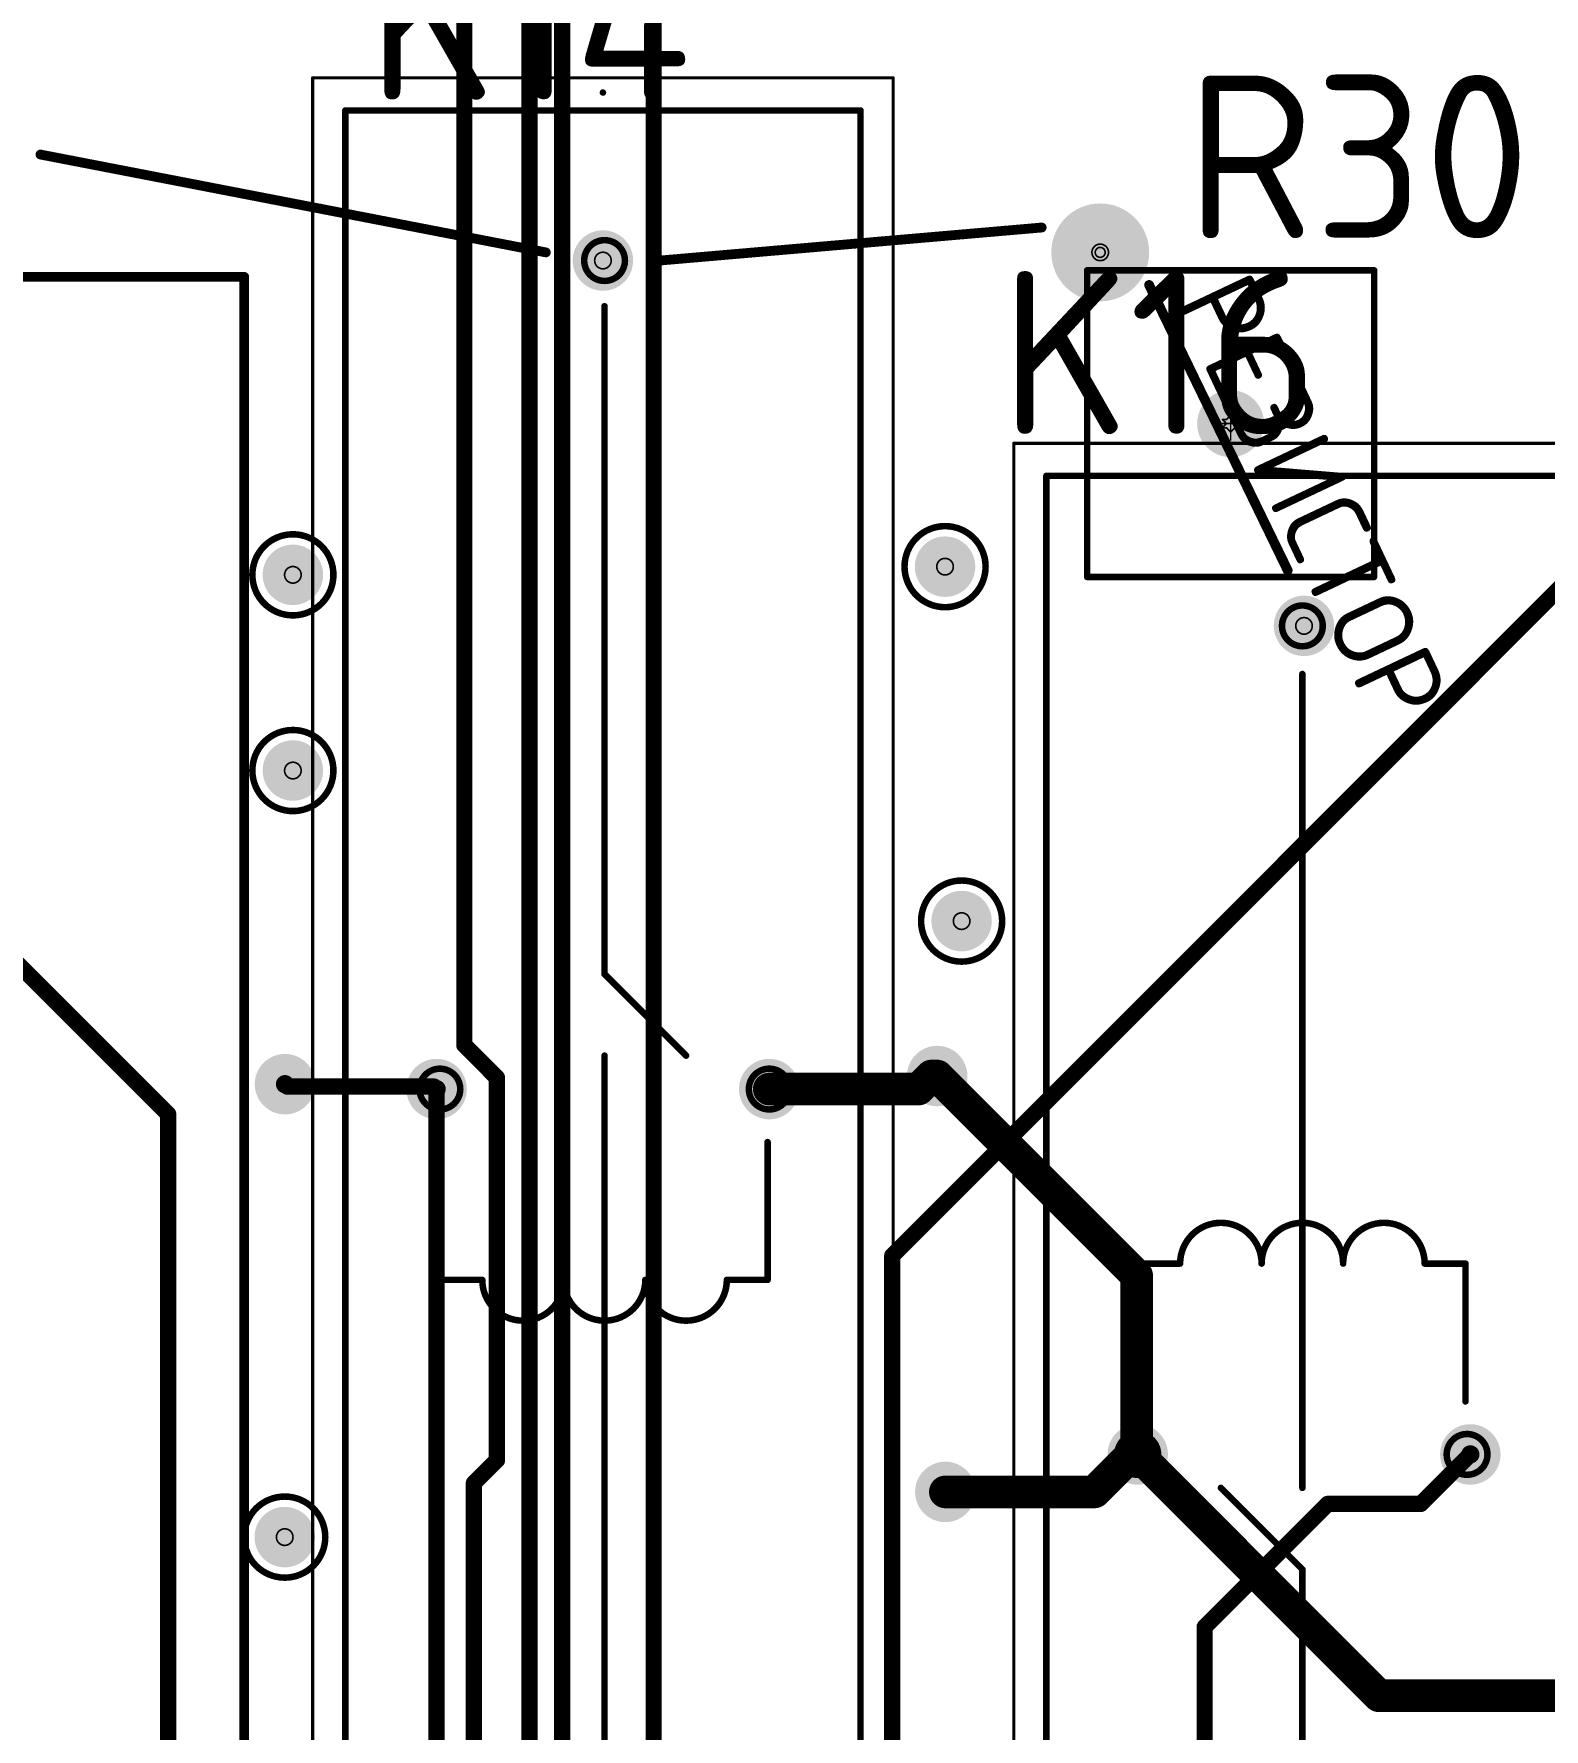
# Model space of a CAD drawing. Header units: millimetres. Extents: x 3219 to 51106, y -14166 to 2063.
# Drawn here: x 5621.3 to 5667.6, y 1832.1 to 1884.1 of the extents above; entities that cross this region are included whole.
import ezdxf

# ---------------------------------------------------------------- set-up
doc = ezdxf.new("R2010")
doc.units = ezdxf.units.MM
doc.layers.get('0').update_dxf_attribs({"lineweight": 53})
for name, color, linetype in [('Bottom Layer', 5, 'Continuous'), ('Bottom Solder', 6, 'Continuous'), ('Drill Drawing', 1, 'Continuous'), ('Mechanical 1', 6, 'Continuous'), ('Mechanical 15', 56, 'Continuous'), ('Multi-Layer', 9, 'Continuous'), ('Top 3D Body', 76, 'Continuous'), ('Top Layer', 1, 'Continuous'), ('Top Overlay', 2, 'Continuous'), ('Top Solder', 216, 'Continuous')]:
    doc.layers.add(name, color=color, linetype=linetype)
doc.styles.add('GOST type B', font='GOST_B.TTF', dxfattribs={"height": 3.5})

# ---------------------------------------------------------------- blocks, each defined once
blk = doc.blocks.new('_______301421_021_11')
at = {"layer": 'Bottom Layer'}
h = blk.add_hatch(color=5, dxfattribs=at)
edge = h.paths.add_edge_path()
edge.add_arc((0, 0), 1.5, 0, 360)
at = {"layer": 'Multi-Layer'}
h = blk.add_hatch(color=9, dxfattribs=at)
edge = h.paths.add_edge_path()
edge.add_arc((0, 0), 1.5, 0, 360)
at = {"layer": 'Top Layer'}
h = blk.add_hatch(color=1, dxfattribs=at)
edge = h.paths.add_edge_path()
edge.add_arc((0, 0), 1.5, 0, 360)
blk = doc.blocks.new('DAR71210TU_13')
at = {"layer": 'Bottom Layer'}
h = blk.add_hatch(color=5, dxfattribs=at)
edge = h.paths.add_edge_path()
edge.add_arc((25.4, 5.1), 0.825, 0, 360)
h = blk.add_hatch(color=5, dxfattribs=at)
edge = h.paths.add_edge_path()
edge.add_arc((50.8, 0), 0.825, 0, 360)
h = blk.add_hatch(color=5, dxfattribs=at)
edge = h.paths.add_edge_path()
edge.add_arc((25.4, -5.1), 0.825, 0, 360)
at = {"layer": 'Bottom Solder'}
h = blk.add_hatch(color=6, dxfattribs=at)
edge = h.paths.add_edge_path()
edge.add_arc((25.4, 5.1), 0.927, 0, 360)
h = blk.add_hatch(color=6, dxfattribs=at)
edge = h.paths.add_edge_path()
edge.add_arc((50.8, 0), 0.927, 0, 360)
h = blk.add_hatch(color=6, dxfattribs=at)
edge = h.paths.add_edge_path()
edge.add_arc((25.4, -5.1), 0.927, 0, 360)
at = {"layer": 'Multi-Layer'}
h = blk.add_hatch(color=9, dxfattribs=at)
edge = h.paths.add_edge_path()
edge.add_arc((25.4, 5.1), 0.825, 0, 360)
h = blk.add_hatch(color=9, dxfattribs=at)
edge = h.paths.add_edge_path()
edge.add_arc((50.8, 0), 0.825, 0, 360)
h = blk.add_hatch(color=9, dxfattribs=at)
edge = h.paths.add_edge_path()
edge.add_arc((25.4, -5.1), 0.825, 0, 360)
at = {"layer": 'Top Layer'}
h = blk.add_hatch(color=1, dxfattribs=at)
edge = h.paths.add_edge_path()
edge.add_arc((25.4, 5.1), 0.825, 0, 360)
h = blk.add_hatch(color=1, dxfattribs=at)
edge = h.paths.add_edge_path()
edge.add_arc((50.8, 0), 0.825, 0, 360)
h = blk.add_hatch(color=1, dxfattribs=at)
edge = h.paths.add_edge_path()
edge.add_arc((25.4, -5.1), 0.825, 0, 360)
at = {"layer": 'Top Solder'}
h = blk.add_hatch(color=216, dxfattribs=at)
edge = h.paths.add_edge_path()
edge.add_arc((25.4, 5.1), 0.927, 0, 360)
h = blk.add_hatch(color=216, dxfattribs=at)
edge = h.paths.add_edge_path()
edge.add_arc((50.8, 0), 0.927, 0, 360)
h = blk.add_hatch(color=216, dxfattribs=at)
edge = h.paths.add_edge_path()
edge.add_arc((25.4, -5.1), 0.927, 0, 360)
at = {"layer": 'Mechanical 15'}
for points in [[(56.4, 8.9, 0.1, 0.1, 0), (-5.6, 8.9, 0.1, 0.1, 0)], [(56.4, 8.9, 0.1, 0.1, 0), (56.4, -8.9, 0.1, 0.1, 0)]]:
    blk.add_lwpolyline(points, format="xyseb", dxfattribs=at)
blk.add_lwpolyline([(56.375, 8.9, 0.05, 0.05, 1), (56.425, 8.9, 0.05, 0.05, 1)], format="xyseb", close=True, dxfattribs=at)
blk.add_lwpolyline([(56.375, 8.9, 0.05, 0.05, 1), (56.425, 8.9, 0.05, 0.05, 1)], format="xyseb", close=True, dxfattribs=at)
at = {"layer": 'Top 3D Body'}
for points in [[(-4.6, 7.9, 0.1, 0.1, 0), (55.4, 7.9, 0.1, 0.1, 0)], [(55.4, 7.9, 0.1, 0.1, 0), (55.4, -7.9, 0.1, 0.1, 0)]]:
    blk.add_lwpolyline(points, format="xyseb", dxfattribs=at)
blk.add_lwpolyline([(55.375, 7.9, 0.05, 0.05, 1), (55.425, 7.9, 0.05, 0.05, 1)], format="xyseb", close=True, dxfattribs=at)
blk.add_lwpolyline([(55.375, 7.9, 0.05, 0.05, 1), (55.425, 7.9, 0.05, 0.05, 1)], format="xyseb", close=True, dxfattribs=at)
at = {"layer": 'Top Overlay'}
for points in [[(-4.6, 7.9, 0.2, 0.2, 0), (55.4, 7.9, 0.2, 0.2, 0)], [(55.4, 7.9, 0.2, 0.2, 0), (55.4, -7.9, 0.2, 0.2, 0)], [(27.025, 5.05, 0.2, 0.2, 0), (31.25, 5.05, 0.2, 0.2, 0)], [(31.25, 5.05, 0.2, 0.2, 0), (31.25, 3.8, 0.2, 0.2, 0)], [(31.25, 3.8, 0.2, 0.2, -1), (31.25, 1.3, 0.2, 0.2, 0)], [(24.375, 2.55, 0.2, 0.2, 0), (21.875, 0.05, 0.2, 0.2, 0)], [(31.25, 1.3, 0.2, 0.2, -1), (31.25, -1.2, 0.2, 0.2, 0)], [(21.875, 0.05, 0.2, 0.2, 0), (1.4, 0.05, 0.2, 0.2, 0)], [(49.325, 0.05, 0.2, 0.2, 0), (24.375, 0.05, 0.2, 0.2, 0)], [(31.25, -1.2, 0.2, 0.2, -1), (31.25, -3.7, 0.2, 0.2, 0)], [(31.25, -3.7, 0.2, 0.2, 0), (31.25, -4.95, 0.2, 0.2, 0)], [(27.025, -4.95, 0.2, 0.2, 0), (31.25, -4.95, 0.2, 0.2, 0)]]:
    blk.add_lwpolyline(points, format="xyseb", dxfattribs=at)
for points in [[(55.35, 7.9, 0.1, 0.1, 1), (55.45, 7.9, 0.1, 0.1, 1)], [(55.35, 7.9, 0.1, 0.1, 1), (55.45, 7.9, 0.1, 0.1, 1)], [(26.025, 5.1, 0.2, 0.2, 1), (24.775, 5.1, 0.2, 0.2, 1)], [(24.725, 5.1, 0.1, 0.1, 1), (24.825, 5.1, 0.1, 0.1, 1)], [(25.975, 5.1, 0.1, 0.1, 1), (26.075, 5.1, 0.1, 0.1, 1)], [(26.975, 5.05, 0.1, 0.1, 1), (27.075, 5.05, 0.1, 0.1, 1)], [(31.2, 5.05, 0.1, 0.1, 1), (31.3, 5.05, 0.1, 0.1, 1)], [(31.2, 5.05, 0.1, 0.1, 1), (31.3, 5.05, 0.1, 0.1, 1)], [(31.2, 3.8, 0.1, 0.1, 1), (31.3, 3.8, 0.1, 0.1, 1)], [(31.2, 3.8, 0.1, 0.1, 1), (31.3, 3.8, 0.1, 0.1, 1)], [(24.325, 2.55, 0.1, 0.1, 1), (24.425, 2.55, 0.1, 0.1, 1)], [(31.2, 1.3, 0.1, 0.1, 1), (31.3, 1.3, 0.1, 0.1, 1)], [(31.2, 1.3, 0.1, 0.1, 1), (31.3, 1.3, 0.1, 0.1, 1)], [(51.425, 0.05, 0.2, 0.2, 1), (50.175, 0.05, 0.2, 0.2, 1)], [(21.825, 0.05, 0.1, 0.1, 1), (21.925, 0.05, 0.1, 0.1, 1)], [(21.825, 0.05, 0.1, 0.1, 1), (21.925, 0.05, 0.1, 0.1, 1)], [(24.325, 0.05, 0.1, 0.1, 1), (24.425, 0.05, 0.1, 0.1, 1)], [(49.275, 0.05, 0.1, 0.1, 1), (49.375, 0.05, 0.1, 0.1, 1)], [(50.125, 0.05, 0.1, 0.1, 1), (50.225, 0.05, 0.1, 0.1, 1)], [(51.375, 0.05, 0.1, 0.1, 1), (51.475, 0.05, 0.1, 0.1, 1)], [(31.2, -1.2, 0.1, 0.1, 1), (31.3, -1.2, 0.1, 0.1, 1)], [(31.2, -1.2, 0.1, 0.1, 1), (31.3, -1.2, 0.1, 0.1, 1)], [(31.2, -3.7, 0.1, 0.1, 1), (31.3, -3.7, 0.1, 0.1, 1)], [(31.2, -3.7, 0.1, 0.1, 1), (31.3, -3.7, 0.1, 0.1, 1)], [(26.025, -5, 0.2, 0.2, 1), (24.775, -5, 0.2, 0.2, 1)], [(24.725, -5, 0.1, 0.1, 1), (24.825, -5, 0.1, 0.1, 1)], [(25.975, -5, 0.1, 0.1, 1), (26.075, -5, 0.1, 0.1, 1)], [(26.975, -4.95, 0.1, 0.1, 1), (27.075, -4.95, 0.1, 0.1, 1)], [(31.2, -4.95, 0.1, 0.1, 1), (31.3, -4.95, 0.1, 0.1, 1)], [(31.2, -4.95, 0.1, 0.1, 1), (31.3, -4.95, 0.1, 0.1, 1)]]:
    blk.add_lwpolyline(points, format="xyseb", close=True, dxfattribs=at)
blk = doc.blocks.new('DAR71210TU_15')
at = {"layer": 'Bottom Layer'}
h = blk.add_hatch(color=5, dxfattribs=at)
edge = h.paths.add_edge_path()
edge.add_arc((25.4, 5.1), 0.825, 0, 360)
h = blk.add_hatch(color=5, dxfattribs=at)
edge = h.paths.add_edge_path()
edge.add_arc((0, 0), 0.825, 0, 360)
h = blk.add_hatch(color=5, dxfattribs=at)
edge = h.paths.add_edge_path()
edge.add_arc((25.4, -5.1), 0.825, 0, 360)
at = {"layer": 'Bottom Solder'}
h = blk.add_hatch(color=6, dxfattribs=at)
edge = h.paths.add_edge_path()
edge.add_arc((25.4, 5.1), 0.927, 0, 360)
h = blk.add_hatch(color=6, dxfattribs=at)
edge = h.paths.add_edge_path()
edge.add_arc((0, 0), 0.927, 0, 360)
h = blk.add_hatch(color=6, dxfattribs=at)
edge = h.paths.add_edge_path()
edge.add_arc((25.4, -5.1), 0.927, 0, 360)
at = {"layer": 'Multi-Layer'}
h = blk.add_hatch(color=9, dxfattribs=at)
edge = h.paths.add_edge_path()
edge.add_arc((25.4, 5.1), 0.825, 0, 360)
h = blk.add_hatch(color=9, dxfattribs=at)
edge = h.paths.add_edge_path()
edge.add_arc((0, 0), 0.825, 0, 360)
h = blk.add_hatch(color=9, dxfattribs=at)
edge = h.paths.add_edge_path()
edge.add_arc((25.4, -5.1), 0.825, 0, 360)
at = {"layer": 'Top Layer'}
h = blk.add_hatch(color=1, dxfattribs=at)
edge = h.paths.add_edge_path()
edge.add_arc((25.4, 5.1), 0.825, 0, 360)
h = blk.add_hatch(color=1, dxfattribs=at)
edge = h.paths.add_edge_path()
edge.add_arc((0, 0), 0.825, 0, 360)
h = blk.add_hatch(color=1, dxfattribs=at)
edge = h.paths.add_edge_path()
edge.add_arc((25.4, -5.1), 0.825, 0, 360)
at = {"layer": 'Top Solder'}
h = blk.add_hatch(color=216, dxfattribs=at)
edge = h.paths.add_edge_path()
edge.add_arc((25.4, 5.1), 0.927, 0, 360)
h = blk.add_hatch(color=216, dxfattribs=at)
edge = h.paths.add_edge_path()
edge.add_arc((0, 0), 0.927, 0, 360)
h = blk.add_hatch(color=216, dxfattribs=at)
edge = h.paths.add_edge_path()
edge.add_arc((25.4, -5.1), 0.927, 0, 360)
at = {"layer": 'Mechanical 15'}
for points in [[(-5.6, -8.9, 0.1, 0.1, 0), (-5.6, 8.9, 0.1, 0.1, 0)], [(-5.6, 8.9, 0.1, 0.1, 0), (56.4, 8.9, 0.1, 0.1, 0)], [(-5.6, -8.9, 0.1, 0.1, 0), (56.4, -8.9, 0.1, 0.1, 0)]]:
    blk.add_lwpolyline(points, format="xyseb", dxfattribs=at)
for points in [[(-5.625, 8.9, 0.05, 0.05, 1), (-5.575, 8.9, 0.05, 0.05, 1)], [(-5.625, 8.9, 0.05, 0.05, 1), (-5.575, 8.9, 0.05, 0.05, 1)], [(-5.625, -8.9, 0.05, 0.05, 1), (-5.575, -8.9, 0.05, 0.05, 1)], [(-5.625, -8.9, 0.05, 0.05, 1), (-5.575, -8.9, 0.05, 0.05, 1)]]:
    blk.add_lwpolyline(points, format="xyseb", close=True, dxfattribs=at)
at = {"layer": 'Top 3D Body'}
for points in [[(-4.6, -7.9, 0.1, 0.1, 0), (-4.6, 7.9, 0.1, 0.1, 0)], [(55.4, 7.9, 0.1, 0.1, 0), (-4.6, 7.9, 0.1, 0.1, 0)], [(-4.6, -7.9, 0.1, 0.1, 0), (55.4, -7.9, 0.1, 0.1, 0)]]:
    blk.add_lwpolyline(points, format="xyseb", dxfattribs=at)
for points in [[(-4.625, 7.9, 0.05, 0.05, 1), (-4.575, 7.9, 0.05, 0.05, 1)], [(-4.625, 7.9, 0.05, 0.05, 1), (-4.575, 7.9, 0.05, 0.05, 1)], [(-4.625, -7.9, 0.05, 0.05, 1), (-4.575, -7.9, 0.05, 0.05, 1)], [(-4.625, -7.9, 0.05, 0.05, 1), (-4.575, -7.9, 0.05, 0.05, 1)]]:
    blk.add_lwpolyline(points, format="xyseb", close=True, dxfattribs=at)
at = {"layer": 'Top Overlay'}
for points in [[(-4.6, -7.9, 0.2, 0.2, 0), (-4.6, 7.9, 0.2, 0.2, 0)], [(55.4, 7.9, 0.2, 0.2, 0), (-4.6, 7.9, 0.2, 0.2, 0)], [(31.25, 5.05, 0.2, 0.2, 0), (27.025, 5.05, 0.2, 0.2, 0)], [(31.25, 3.8, 0.2, 0.2, 0), (31.25, 5.05, 0.2, 0.2, 0)], [(31.25, 3.8, 0.2, 0.2, -1), (31.25, 1.3, 0.2, 0.2, 0)], [(21.875, 0.05, 0.2, 0.2, 0), (24.375, 2.55, 0.2, 0.2, 0)], [(31.25, 1.3, 0.2, 0.2, -1), (31.25, -1.2, 0.2, 0.2, 0)], [(-5.2, 0, 0.1, 0.1, -1), (-5.1, 0, 0.1, 0.1, 0)], [(-5.1, 0, 0.1, 0.1, -1), (-5.2, 0, 0.1, 0.1, 0)], [(1.4, 0.05, 0.2, 0.2, 0), (21.875, 0.05, 0.2, 0.2, 0)], [(24.375, 0.05, 0.2, 0.2, 0), (49.325, 0.05, 0.2, 0.2, 0)], [(31.25, -1.2, 0.2, 0.2, -1), (31.25, -3.7, 0.2, 0.2, 0)], [(31.25, -4.95, 0.2, 0.2, 0), (31.25, -3.7, 0.2, 0.2, 0)], [(27.025, -4.95, 0.2, 0.2, 0), (31.25, -4.95, 0.2, 0.2, 0)], [(-4.6, -7.9, 0.2, 0.2, 0), (55.4, -7.9, 0.2, 0.2, 0)]]:
    blk.add_lwpolyline(points, format="xyseb", dxfattribs=at)
for points in [[(-4.65, 7.9, 0.1, 0.1, 1), (-4.55, 7.9, 0.1, 0.1, 1)], [(-4.65, 7.9, 0.1, 0.1, 1), (-4.55, 7.9, 0.1, 0.1, 1)], [(26.025, 5.1, 0.2, 0.2, 1), (24.775, 5.1, 0.2, 0.2, 1)], [(24.725, 5.1, 0.1, 0.1, 1), (24.825, 5.1, 0.1, 0.1, 1)], [(25.975, 5.1, 0.1, 0.1, 1), (26.075, 5.1, 0.1, 0.1, 1)], [(26.975, 5.05, 0.1, 0.1, 1), (27.075, 5.05, 0.1, 0.1, 1)], [(31.2, 5.05, 0.1, 0.1, 1), (31.3, 5.05, 0.1, 0.1, 1)], [(31.2, 5.05, 0.1, 0.1, 1), (31.3, 5.05, 0.1, 0.1, 1)], [(31.2, 3.8, 0.1, 0.1, 1), (31.3, 3.8, 0.1, 0.1, 1)], [(31.2, 3.8, 0.1, 0.1, 1), (31.3, 3.8, 0.1, 0.1, 1)], [(24.325, 2.55, 0.1, 0.1, 1), (24.425, 2.55, 0.1, 0.1, 1)], [(31.2, 1.3, 0.1, 0.1, 1), (31.3, 1.3, 0.1, 0.1, 1)], [(31.2, 1.3, 0.1, 0.1, 1), (31.3, 1.3, 0.1, 0.1, 1)], [(0.625, 0.05, 0.2, 0.2, 1), (-0.625, 0.05, 0.2, 0.2, 1)], [(-5.225, 0, 0.05, 0.05, 1), (-5.175, 0, 0.05, 0.05, 1)], [(-5.225, 0, 0.05, 0.05, 1), (-5.175, 0, 0.05, 0.05, 1)], [(-5.125, 0, 0.05, 0.05, 1), (-5.075, 0, 0.05, 0.05, 1)], [(-5.125, 0, 0.05, 0.05, 1), (-5.075, 0, 0.05, 0.05, 1)], [(-0.675, 0.05, 0.1, 0.1, 1), (-0.575, 0.05, 0.1, 0.1, 1)], [(0.575, 0.05, 0.1, 0.1, 1), (0.675, 0.05, 0.1, 0.1, 1)], [(1.35, 0.05, 0.1, 0.1, 1), (1.45, 0.05, 0.1, 0.1, 1)], [(21.825, 0.05, 0.1, 0.1, 1), (21.925, 0.05, 0.1, 0.1, 1)], [(21.825, 0.05, 0.1, 0.1, 1), (21.925, 0.05, 0.1, 0.1, 1)], [(24.325, 0.05, 0.1, 0.1, 1), (24.425, 0.05, 0.1, 0.1, 1)], [(31.2, -1.2, 0.1, 0.1, 1), (31.3, -1.2, 0.1, 0.1, 1)], [(31.2, -1.2, 0.1, 0.1, 1), (31.3, -1.2, 0.1, 0.1, 1)], [(31.2, -3.7, 0.1, 0.1, 1), (31.3, -3.7, 0.1, 0.1, 1)], [(31.2, -3.7, 0.1, 0.1, 1), (31.3, -3.7, 0.1, 0.1, 1)], [(26.025, -5, 0.2, 0.2, 1), (24.775, -5, 0.2, 0.2, 1)], [(24.725, -5, 0.1, 0.1, 1), (24.825, -5, 0.1, 0.1, 1)], [(25.975, -5, 0.1, 0.1, 1), (26.075, -5, 0.1, 0.1, 1)], [(26.975, -4.95, 0.1, 0.1, 1), (27.075, -4.95, 0.1, 0.1, 1)], [(31.2, -4.95, 0.1, 0.1, 1), (31.3, -4.95, 0.1, 0.1, 1)], [(31.2, -4.95, 0.1, 0.1, 1), (31.3, -4.95, 0.1, 0.1, 1)], [(-4.65, -7.9, 0.1, 0.1, 1), (-4.55, -7.9, 0.1, 0.1, 1)], [(-4.65, -7.9, 0.1, 0.1, 1), (-4.55, -7.9, 0.1, 0.1, 1)]]:
    blk.add_lwpolyline(points, format="xyseb", close=True, dxfattribs=at)
blk = doc.blocks.new('_2_33_2_1PIN_30')
at = {"layer": 'Bottom Layer'}
h = blk.add_hatch(color=5, dxfattribs=at)
edge = h.paths.add_edge_path()
edge.add_arc((0, 0), 0.925, 0, 360)
at = {"layer": 'Bottom Solder'}
h = blk.add_hatch(color=6, dxfattribs=at)
edge = h.paths.add_edge_path()
edge.add_arc((0, 0), 1.027, 0, 360)
at = {"layer": 'Multi-Layer'}
h = blk.add_hatch(color=9, dxfattribs=at)
edge = h.paths.add_edge_path()
edge.add_arc((0, 0), 0.925, 0, 360)
at = {"layer": 'Top Layer'}
h = blk.add_hatch(color=1, dxfattribs=at)
edge = h.paths.add_edge_path()
edge.add_arc((0, 0), 0.925, 0, 360)
at = {"layer": 'Top Solder'}
h = blk.add_hatch(color=216, dxfattribs=at)
edge = h.paths.add_edge_path()
edge.add_arc((0, 0), 1.027, 0, 360)
at = {"layer": 'Mechanical 1'}
for points in [[(-4.7, 4.4, 0.2, 0.2, 0), (4.7, 4.4, 0.2, 0.2, 0)], [(-4.7, 4.4, 0.2, 0.2, 0), (-4.7, -4.4, 0.2, 0.2, 0)], [(4.7, 4.4, 0.2, 0.2, 0), (4.7, -4.4, 0.2, 0.2, 0)], [(-4.7, -4.4, 0.2, 0.2, 0), (4.7, -4.4, 0.2, 0.2, 0)]]:
    blk.add_lwpolyline(points, format="xyseb", dxfattribs=at)
for points in [[(-4.75, 4.4, 0.1, 0.1, 1), (-4.65, 4.4, 0.1, 0.1, 1)], [(-4.75, 4.4, 0.1, 0.1, 1), (-4.65, 4.4, 0.1, 0.1, 1)], [(4.65, 4.4, 0.1, 0.1, 1), (4.75, 4.4, 0.1, 0.1, 1)], [(4.65, 4.4, 0.1, 0.1, 1), (4.75, 4.4, 0.1, 0.1, 1)], [(-4.75, -4.4, 0.1, 0.1, 1), (-4.65, -4.4, 0.1, 0.1, 1)], [(-4.75, -4.4, 0.1, 0.1, 1), (-4.65, -4.4, 0.1, 0.1, 1)], [(4.65, -4.4, 0.1, 0.1, 1), (4.75, -4.4, 0.1, 0.1, 1)], [(4.65, -4.4, 0.1, 0.1, 1), (4.75, -4.4, 0.1, 0.1, 1)]]:
    blk.add_lwpolyline(points, format="xyseb", close=True, dxfattribs=at)
at = {"layer": 'Mechanical 15'}
for points in [[(0, 0.5, 0.05, 0.05, 0), (0, -0.5, 0.05, 0.05, 0)], [(-0.5, 0, 0.05, 0.05, 0), (0.5, 0, 0.05, 0.05, 0)]]:
    blk.add_lwpolyline(points, format="xyseb", dxfattribs=at)
for points in [[(-0.013, 0.5, 0.025, 0.025, 1), (0.012, 0.5, 0.025, 0.025, 1)], [(-0.513, 0, 0.025, 0.025, 1), (-0.488, 0, 0.025, 0.025, 1)], [(0.487, 0, 0.025, 0.025, 1), (0.512, 0, 0.025, 0.025, 1)], [(-0.013, -0.5, 0.025, 0.025, 1), (0.012, -0.5, 0.025, 0.025, 1)]]:
    blk.add_lwpolyline(points, format="xyseb", close=True, dxfattribs=at)
at = {"layer": 'Top Overlay'}
for points in [[(-4.7, 4.4, 0.2, 0.2, 0), (-4.7, -4.4, 0.2, 0.2, 0)], [(-4.7, 4.4, 0.2, 0.2, 0), (4.7, 4.4, 0.2, 0.2, 0)], [(4.7, 4.4, 0.2, 0.2, 0), (4.7, -4.4, 0.2, 0.2, 0)], [(4.7, -4.4, 0.2, 0.2, 0), (-4.7, -4.4, 0.2, 0.2, 0)]]:
    blk.add_lwpolyline(points, format="xyseb", dxfattribs=at)
for points in [[(-4.75, 4.4, 0.1, 0.1, 1), (-4.65, 4.4, 0.1, 0.1, 1)], [(-4.75, 4.4, 0.1, 0.1, 1), (-4.65, 4.4, 0.1, 0.1, 1)], [(4.65, 4.4, 0.1, 0.1, 1), (4.75, 4.4, 0.1, 0.1, 1)], [(4.65, 4.4, 0.1, 0.1, 1), (4.75, 4.4, 0.1, 0.1, 1)], [(-4.75, -4.4, 0.1, 0.1, 1), (-4.65, -4.4, 0.1, 0.1, 1)], [(-4.75, -4.4, 0.1, 0.1, 1), (-4.65, -4.4, 0.1, 0.1, 1)], [(4.65, -4.4, 0.1, 0.1, 1), (4.75, -4.4, 0.1, 0.1, 1)], [(4.65, -4.4, 0.1, 0.1, 1), (4.75, -4.4, 0.1, 0.1, 1)]]:
    blk.add_lwpolyline(points, format="xyseb", close=True, dxfattribs=at)
blk = doc.blocks.new('_73_14__4____D28_40')
at = {"layer": 'Mechanical 1'}
for points in [[(24, 14.5, 0.2, 0.2, 0), (-24, 14.5, 0.2, 0.2, 0)], [(-24, -14, 0.2, 0.2, 0), (-24, 14.5, 0.2, 0.2, 0)]]:
    blk.add_lwpolyline(points, format="xyseb", dxfattribs=at)
blk.add_lwpolyline([(-24.05, 14.5, 0.1, 0.1, 1), (-23.95, 14.5, 0.1, 0.1, 1)], format="xyseb", close=True, dxfattribs=at)
blk.add_lwpolyline([(-24.05, 14.5, 0.1, 0.1, 1), (-23.95, 14.5, 0.1, 0.1, 1)], format="xyseb", close=True, dxfattribs=at)
at = {"layer": 'Top Overlay'}
for points in [[(24, 14.5, 0.3, 0.3, 0), (-24, 14.5, 0.3, 0.3, 0)], [(-24, -14, 0.3, 0.3, 0), (-24, 14.5, 0.3, 0.3, 0)]]:
    blk.add_lwpolyline(points, format="xyseb", dxfattribs=at)
blk.add_lwpolyline([(-24.075, 14.5, 0.15, 0.15, 1), (-23.925, 14.5, 0.15, 0.15, 1)], format="xyseb", close=True, dxfattribs=at)
blk.add_lwpolyline([(-24.075, 14.5, 0.15, 0.15, 1), (-23.925, 14.5, 0.15, 0.15, 1)], format="xyseb", close=True, dxfattribs=at)

msp = doc.modelspace()

# ---------------------------------------------------------------- hatches: boundary and pattern name
at = {"layer": 'Bottom Layer'}
h = msp.add_hatch(color=5, dxfattribs=at)
edge = h.paths.add_edge_path()
edge.add_arc((5629.221, 1867.473), 0.825, 0, 360)
h = msp.add_hatch(color=5, dxfattribs=at)
edge = h.paths.add_edge_path()
edge.add_arc((5649.221, 1867.723), 0.825, 0, 360)
h = msp.add_hatch(color=5, dxfattribs=at)
edge = h.paths.add_edge_path()
edge.add_arc((5629.221, 1861.473), 0.825, 0, 360)
h = msp.add_hatch(color=5, dxfattribs=at)
edge = h.paths.add_edge_path()
edge.add_arc((5649.729, 1856.858), 0.825, 0, 360)
h = msp.add_hatch(color=5, dxfattribs=at)
edge = h.paths.add_edge_path()
edge.add_arc((5628.979, 1851.858), 0.825, 0, 360)
h = msp.add_hatch(color=5, dxfattribs=at)
edge = h.paths.add_edge_path()
edge.add_arc((5648.979, 1852.108), 0.825, 0, 360)
h = msp.add_hatch(color=5, dxfattribs=at)
edge = h.paths.add_edge_path()
edge.add_arc((5649.229, 1839.358), 0.825, 0, 360)
h = msp.add_hatch(color=5, dxfattribs=at)
edge = h.paths.add_edge_path()
edge.add_arc((5628.971, 1837.973), 0.825, 0, 360)
at = {"layer": 'Bottom Solder'}
h = msp.add_hatch(color=6, dxfattribs=at)
edge = h.paths.add_edge_path()
edge.add_arc((5629.221, 1867.473), 0.927, 0, 360)
h = msp.add_hatch(color=6, dxfattribs=at)
edge = h.paths.add_edge_path()
edge.add_arc((5649.221, 1867.723), 0.927, 0, 360)
h = msp.add_hatch(color=6, dxfattribs=at)
edge = h.paths.add_edge_path()
edge.add_arc((5629.221, 1861.473), 0.927, 0, 360)
h = msp.add_hatch(color=6, dxfattribs=at)
edge = h.paths.add_edge_path()
edge.add_arc((5649.729, 1856.858), 0.927, 0, 360)
h = msp.add_hatch(color=6, dxfattribs=at)
edge = h.paths.add_edge_path()
edge.add_arc((5628.979, 1851.858), 0.927, 0, 360)
h = msp.add_hatch(color=6, dxfattribs=at)
edge = h.paths.add_edge_path()
edge.add_arc((5648.979, 1852.108), 0.927, 0, 360)
h = msp.add_hatch(color=6, dxfattribs=at)
edge = h.paths.add_edge_path()
edge.add_arc((5649.229, 1839.358), 0.927, 0, 360)
h = msp.add_hatch(color=6, dxfattribs=at)
edge = h.paths.add_edge_path()
edge.add_arc((5628.971, 1837.973), 0.927, 0, 360)
at = {"layer": 'Multi-Layer'}
h = msp.add_hatch(color=9, dxfattribs=at)
edge = h.paths.add_edge_path()
edge.add_arc((5629.221, 1867.473), 0.825, 0, 360)
h = msp.add_hatch(color=9, dxfattribs=at)
edge = h.paths.add_edge_path()
edge.add_arc((5649.221, 1867.723), 0.825, 0, 360)
h = msp.add_hatch(color=9, dxfattribs=at)
edge = h.paths.add_edge_path()
edge.add_arc((5629.221, 1861.473), 0.825, 0, 360)
h = msp.add_hatch(color=9, dxfattribs=at)
edge = h.paths.add_edge_path()
edge.add_arc((5649.729, 1856.858), 0.825, 0, 360)
h = msp.add_hatch(color=9, dxfattribs=at)
edge = h.paths.add_edge_path()
edge.add_arc((5628.979, 1851.858), 0.825, 0, 360)
h = msp.add_hatch(color=9, dxfattribs=at)
edge = h.paths.add_edge_path()
edge.add_arc((5648.979, 1852.108), 0.825, 0, 360)
h = msp.add_hatch(color=9, dxfattribs=at)
edge = h.paths.add_edge_path()
edge.add_arc((5649.229, 1839.358), 0.825, 0, 360)
h = msp.add_hatch(color=9, dxfattribs=at)
edge = h.paths.add_edge_path()
edge.add_arc((5628.971, 1837.973), 0.825, 0, 360)
at = {"layer": 'Top Layer'}
h = msp.add_hatch(color=1, dxfattribs=at)
edge = h.paths.add_edge_path()
edge.add_arc((5629.221, 1867.473), 0.825, 0, 360)
h = msp.add_hatch(color=1, dxfattribs=at)
edge = h.paths.add_edge_path()
edge.add_arc((5649.221, 1867.723), 0.825, 0, 360)
h = msp.add_hatch(color=1, dxfattribs=at)
edge = h.paths.add_edge_path()
edge.add_arc((5629.221, 1861.473), 0.825, 0, 360)
h = msp.add_hatch(color=1, dxfattribs=at)
edge = h.paths.add_edge_path()
edge.add_arc((5649.729, 1856.858), 0.825, 0, 360)
h = msp.add_hatch(color=1, dxfattribs=at)
edge = h.paths.add_edge_path()
edge.add_arc((5628.979, 1851.858), 0.825, 0, 360)
h = msp.add_hatch(color=1, dxfattribs=at)
edge = h.paths.add_edge_path()
edge.add_arc((5648.979, 1852.108), 0.825, 0, 360)
h = msp.add_hatch(color=1, dxfattribs=at)
edge = h.paths.add_edge_path()
edge.add_arc((5649.229, 1839.358), 0.825, 0, 360)
h = msp.add_hatch(color=1, dxfattribs=at)
edge = h.paths.add_edge_path()
edge.add_arc((5628.971, 1837.973), 0.825, 0, 360)
at = {"layer": 'Top Solder'}
h = msp.add_hatch(color=216, dxfattribs=at)
edge = h.paths.add_edge_path()
edge.add_arc((5629.221, 1867.473), 0.927, 0, 360)
h = msp.add_hatch(color=216, dxfattribs=at)
edge = h.paths.add_edge_path()
edge.add_arc((5649.221, 1867.723), 0.927, 0, 360)
h = msp.add_hatch(color=216, dxfattribs=at)
edge = h.paths.add_edge_path()
edge.add_arc((5629.221, 1861.473), 0.927, 0, 360)
h = msp.add_hatch(color=216, dxfattribs=at)
edge = h.paths.add_edge_path()
edge.add_arc((5649.729, 1856.858), 0.927, 0, 360)
h = msp.add_hatch(color=216, dxfattribs=at)
edge = h.paths.add_edge_path()
edge.add_arc((5628.979, 1851.858), 0.927, 0, 360)
h = msp.add_hatch(color=216, dxfattribs=at)
edge = h.paths.add_edge_path()
edge.add_arc((5648.979, 1852.108), 0.927, 0, 360)
h = msp.add_hatch(color=216, dxfattribs=at)
edge = h.paths.add_edge_path()
edge.add_arc((5649.229, 1839.358), 0.927, 0, 360)
h = msp.add_hatch(color=216, dxfattribs=at)
edge = h.paths.add_edge_path()
edge.add_arc((5628.971, 1837.973), 0.927, 0, 360)

# ---------------------------------------------------------------- linework, layer by layer
at = {"layer": 'Bottom Layer'}
for points in [[(5643.829, 1851.708, 1, 1, 0), (5648.403, 1851.708, 1, 1, 0)], [(5648.403, 1851.708, 1, 1, 0), (5648.803, 1852.108, 1, 1, 0)], [(5648.803, 1852.108, 1, 1, 0), (5648.979, 1852.108, 1, 1, 0)], [(5648.979, 1852.108, 1, 1, 0), (5655.098, 1845.989, 1, 1, 0)], [(5655.098, 1840.539, 1, 1, 0), (5655.098, 1845.989, 1, 1, 0)], [(5653.803, 1839.358, 1, 1, 0), (5654.953, 1840.508, 1, 1, 0)], [(5654.953, 1840.508, 1, 1, 0), (5655.129, 1840.508, 1, 1, 0)], [(5655.098, 1840.539, 1, 1, 0), (5655.129, 1840.508, 1, 1, 0)], [(5655.129, 1840.508, 1, 1, 0), (5662.529, 1833.108, 1, 1, 0)], [(5649.229, 1839.358, 1, 1, 0), (5653.803, 1839.358, 1, 1, 0)], [(5662.529, 1833.108, 1, 1, 0), (5670.229, 1833.108, 1, 1, 0)]]:
    msp.add_lwpolyline(points, format="xyseb", dxfattribs=at)
for points in [[(5643.579, 1851.708, 0.5, 0.5, 1), (5644.079, 1851.708, 0.5, 0.5, 1)], [(5648.153, 1851.708, 0.5, 0.5, 1), (5648.653, 1851.708, 0.5, 0.5, 1)], [(5648.153, 1851.708, 0.5, 0.5, 1), (5648.653, 1851.708, 0.5, 0.5, 1)], [(5648.553, 1852.108, 0.5, 0.5, 1), (5649.053, 1852.108, 0.5, 0.5, 1)], [(5648.553, 1852.108, 0.5, 0.5, 1), (5649.053, 1852.108, 0.5, 0.5, 1)], [(5648.729, 1852.108, 0.5, 0.5, 1), (5649.229, 1852.108, 0.5, 0.5, 1)], [(5648.729, 1852.108, 0.5, 0.5, 1), (5649.229, 1852.108, 0.5, 0.5, 1)], [(5654.848, 1845.989, 0.5, 0.5, 1), (5655.348, 1845.989, 0.5, 0.5, 1)], [(5654.848, 1845.989, 0.5, 0.5, 1), (5655.348, 1845.989, 0.5, 0.5, 1)], [(5654.703, 1840.508, 0.5, 0.5, 1), (5655.203, 1840.508, 0.5, 0.5, 1)], [(5654.703, 1840.508, 0.5, 0.5, 1), (5655.203, 1840.508, 0.5, 0.5, 1)], [(5654.848, 1840.539, 0.5, 0.5, 1), (5655.348, 1840.539, 0.5, 0.5, 1)], [(5654.848, 1840.539, 0.5, 0.5, 1), (5655.348, 1840.539, 0.5, 0.5, 1)], [(5654.879, 1840.508, 0.5, 0.5, 1), (5655.379, 1840.508, 0.5, 0.5, 1)], [(5654.879, 1840.508, 0.5, 0.5, 1), (5655.379, 1840.508, 0.5, 0.5, 1)], [(5654.879, 1840.508, 0.5, 0.5, 1), (5655.379, 1840.508, 0.5, 0.5, 1)], [(5648.979, 1839.358, 0.5, 0.5, 1), (5649.479, 1839.358, 0.5, 0.5, 1)], [(5653.553, 1839.358, 0.5, 0.5, 1), (5654.053, 1839.358, 0.5, 0.5, 1)], [(5653.553, 1839.358, 0.5, 0.5, 1), (5654.053, 1839.358, 0.5, 0.5, 1)], [(5662.279, 1833.108, 0.5, 0.5, 1), (5662.779, 1833.108, 0.5, 0.5, 1)], [(5662.279, 1833.108, 0.5, 0.5, 1), (5662.779, 1833.108, 0.5, 0.5, 1)]]:
    msp.add_lwpolyline(points, format="xyseb", close=True, dxfattribs=at)
at = {"layer": 'Drill Drawing'}
for points in [[(5654.233, 1877.358, 0.0508, 0.0508, 1), (5653.725, 1877.358, 0.0508, 0.0508, 1)], [(5638.983, 1877.108, 0.0508, 0.0508, 1), (5638.475, 1877.108, 0.0508, 0.0508, 1)], [(5638.462, 1877.108, 0.0254, 0.0254, 1), (5638.487, 1877.108, 0.0254, 0.0254, 1)], [(5638.97, 1877.108, 0.0254, 0.0254, 1), (5638.995, 1877.108, 0.0254, 0.0254, 1)], [(5653.712, 1877.358, 0.0254, 0.0254, 1), (5653.737, 1877.358, 0.0254, 0.0254, 1)], [(5654.131, 1877.358, 0.0508, 0.0508, 1), (5653.826, 1877.358, 0.0508, 0.0508, 1)], [(5653.813, 1877.358, 0.0254, 0.0254, 1), (5653.839, 1877.358, 0.0254, 0.0254, 1)], [(5654.118, 1877.358, 0.0254, 0.0254, 1), (5654.144, 1877.358, 0.0254, 0.0254, 1)], [(5654.22, 1877.358, 0.0254, 0.0254, 1), (5654.245, 1877.358, 0.0254, 0.0254, 1)], [(5657.712, 1872.235, 0.0254, 0.0254, 1), (5657.737, 1872.235, 0.0254, 0.0254, 1)], [(5657.712, 1872.235, 0.0254, 0.0254, 1), (5657.737, 1872.235, 0.0254, 0.0254, 1)], [(5657.712, 1871.981, 0.0254, 0.0254, 1), (5657.737, 1871.981, 0.0254, 0.0254, 1)], [(5657.712, 1871.981, 0.0254, 0.0254, 1), (5657.737, 1871.981, 0.0254, 0.0254, 1)], [(5657.839, 1872.235, 0.0254, 0.0254, 1), (5657.864, 1872.235, 0.0254, 0.0254, 1)], [(5657.839, 1872.235, 0.0254, 0.0254, 1), (5657.864, 1872.235, 0.0254, 0.0254, 1)], [(5657.839, 1872.108, 0.0254, 0.0254, 1), (5657.864, 1872.108, 0.0254, 0.0254, 1)], [(5657.839, 1872.108, 0.0254, 0.0254, 1), (5657.864, 1872.108, 0.0254, 0.0254, 1)], [(5657.839, 1871.981, 0.0254, 0.0254, 1), (5657.864, 1871.981, 0.0254, 0.0254, 1)], [(5657.839, 1871.981, 0.0254, 0.0254, 1), (5657.864, 1871.981, 0.0254, 0.0254, 1)], [(5657.966, 1872.362, 0.0254, 0.0254, 1), (5657.991, 1872.362, 0.0254, 0.0254, 1)], [(5657.966, 1872.362, 0.0254, 0.0254, 1), (5657.991, 1872.362, 0.0254, 0.0254, 1)], [(5658.093, 1872.235, 0.0254, 0.0254, 1), (5658.118, 1872.235, 0.0254, 0.0254, 1)], [(5658.093, 1872.235, 0.0254, 0.0254, 1), (5658.118, 1872.235, 0.0254, 0.0254, 1)], [(5658.093, 1872.108, 0.0254, 0.0254, 1), (5658.118, 1872.108, 0.0254, 0.0254, 1)], [(5658.093, 1872.108, 0.0254, 0.0254, 1), (5658.118, 1872.108, 0.0254, 0.0254, 1)], [(5658.093, 1871.981, 0.0254, 0.0254, 1), (5658.118, 1871.981, 0.0254, 0.0254, 1)], [(5658.093, 1871.981, 0.0254, 0.0254, 1), (5658.118, 1871.981, 0.0254, 0.0254, 1)], [(5658.22, 1872.235, 0.0254, 0.0254, 1), (5658.245, 1872.235, 0.0254, 0.0254, 1)], [(5658.22, 1872.235, 0.0254, 0.0254, 1), (5658.245, 1872.235, 0.0254, 0.0254, 1)], [(5658.22, 1871.981, 0.0254, 0.0254, 1), (5658.245, 1871.981, 0.0254, 0.0254, 1)], [(5658.22, 1871.981, 0.0254, 0.0254, 1), (5658.245, 1871.981, 0.0254, 0.0254, 1)], [(5657.966, 1871.854, 0.0254, 0.0254, 1), (5657.991, 1871.854, 0.0254, 0.0254, 1)], [(5657.966, 1871.854, 0.0254, 0.0254, 1), (5657.991, 1871.854, 0.0254, 0.0254, 1)], [(5649.475, 1867.723, 0.0508, 0.0508, 1), (5648.967, 1867.723, 0.0508, 0.0508, 1)], [(5629.475, 1867.473, 0.0508, 0.0508, 1), (5628.967, 1867.473, 0.0508, 0.0508, 1)], [(5628.954, 1867.473, 0.0254, 0.0254, 1), (5628.979, 1867.473, 0.0254, 0.0254, 1)], [(5629.462, 1867.473, 0.0254, 0.0254, 1), (5629.487, 1867.473, 0.0254, 0.0254, 1)], [(5648.954, 1867.723, 0.0254, 0.0254, 1), (5648.979, 1867.723, 0.0254, 0.0254, 1)], [(5649.462, 1867.723, 0.0254, 0.0254, 1), (5649.487, 1867.723, 0.0254, 0.0254, 1)], [(5660.483, 1865.908, 0.0508, 0.0508, 1), (5659.975, 1865.908, 0.0508, 0.0508, 1)], [(5659.962, 1865.908, 0.0254, 0.0254, 1), (5659.987, 1865.908, 0.0254, 0.0254, 1)], [(5660.47, 1865.908, 0.0254, 0.0254, 1), (5660.495, 1865.908, 0.0254, 0.0254, 1)], [(5629.475, 1861.473, 0.0508, 0.0508, 1), (5628.967, 1861.473, 0.0508, 0.0508, 1)], [(5628.954, 1861.473, 0.0254, 0.0254, 1), (5628.979, 1861.473, 0.0254, 0.0254, 1)], [(5629.462, 1861.473, 0.0254, 0.0254, 1), (5629.487, 1861.473, 0.0254, 0.0254, 1)], [(5649.983, 1856.858, 0.0508, 0.0508, 1), (5649.475, 1856.858, 0.0508, 0.0508, 1)], [(5649.462, 1856.858, 0.0254, 0.0254, 1), (5649.487, 1856.858, 0.0254, 0.0254, 1)], [(5649.97, 1856.858, 0.0254, 0.0254, 1), (5649.995, 1856.858, 0.0254, 0.0254, 1)], [(5649.233, 1852.108, 0.0508, 0.0508, 1), (5648.725, 1852.108, 0.0508, 0.0508, 1)], [(5629.233, 1851.858, 0.0508, 0.0508, 1), (5628.725, 1851.858, 0.0508, 0.0508, 1)], [(5628.712, 1851.858, 0.0254, 0.0254, 1), (5628.737, 1851.858, 0.0254, 0.0254, 1)], [(5629.22, 1851.858, 0.0254, 0.0254, 1), (5629.245, 1851.858, 0.0254, 0.0254, 1)], [(5633.883, 1851.708, 0.0508, 0.0508, 1), (5633.375, 1851.708, 0.0508, 0.0508, 1)], [(5633.362, 1851.708, 0.0254, 0.0254, 1), (5633.387, 1851.708, 0.0254, 0.0254, 1)], [(5633.87, 1851.708, 0.0254, 0.0254, 1), (5633.895, 1851.708, 0.0254, 0.0254, 1)], [(5644.083, 1851.708, 0.0508, 0.0508, 1), (5643.575, 1851.708, 0.0508, 0.0508, 1)], [(5643.562, 1851.708, 0.0254, 0.0254, 1), (5643.587, 1851.708, 0.0254, 0.0254, 1)], [(5644.07, 1851.708, 0.0254, 0.0254, 1), (5644.095, 1851.708, 0.0254, 0.0254, 1)], [(5648.712, 1852.108, 0.0254, 0.0254, 1), (5648.737, 1852.108, 0.0254, 0.0254, 1)], [(5649.22, 1852.108, 0.0254, 0.0254, 1), (5649.245, 1852.108, 0.0254, 0.0254, 1)], [(5655.383, 1840.508, 0.0508, 0.0508, 1), (5654.875, 1840.508, 0.0508, 0.0508, 1)], [(5665.583, 1840.508, 0.0508, 0.0508, 1), (5665.075, 1840.508, 0.0508, 0.0508, 1)], [(5654.862, 1840.508, 0.0254, 0.0254, 1), (5654.887, 1840.508, 0.0254, 0.0254, 1)], [(5655.37, 1840.508, 0.0254, 0.0254, 1), (5655.395, 1840.508, 0.0254, 0.0254, 1)], [(5665.062, 1840.508, 0.0254, 0.0254, 1), (5665.087, 1840.508, 0.0254, 0.0254, 1)], [(5665.57, 1840.508, 0.0254, 0.0254, 1), (5665.595, 1840.508, 0.0254, 0.0254, 1)], [(5649.483, 1839.358, 0.0508, 0.0508, 1), (5648.975, 1839.358, 0.0508, 0.0508, 1)], [(5648.962, 1839.358, 0.0254, 0.0254, 1), (5648.987, 1839.358, 0.0254, 0.0254, 1)], [(5649.47, 1839.358, 0.0254, 0.0254, 1), (5649.495, 1839.358, 0.0254, 0.0254, 1)], [(5629.225, 1837.973, 0.0508, 0.0508, 1), (5628.717, 1837.973, 0.0508, 0.0508, 1)], [(5628.704, 1837.973, 0.0254, 0.0254, 1), (5628.729, 1837.973, 0.0254, 0.0254, 1)], [(5629.212, 1837.973, 0.0254, 0.0254, 1), (5629.237, 1837.973, 0.0254, 0.0254, 1)]]:
    msp.add_lwpolyline(points, format="xyseb", close=True, dxfattribs=at)
for points in [[(5657.725, 1872.235, 0.0508, 0.0508, 0), (5657.852, 1872.108, 0.0508, 0.0508, 0)], [(5657.725, 1872.235, 0.0508, 0.0508, 0), (5657.852, 1872.235, 0.0508, 0.0508, 0)], [(5657.725, 1871.981, 0.0508, 0.0508, 0), (5657.852, 1872.108, 0.0508, 0.0508, 0)], [(5657.725, 1871.981, 0.0508, 0.0508, 0), (5657.852, 1871.981, 0.0508, 0.0508, 0)], [(5657.852, 1872.235, 0.0508, 0.0508, 0), (5657.979, 1872.362, 0.0508, 0.0508, 0)], [(5657.852, 1871.981, 0.0508, 0.0508, 0), (5657.979, 1871.854, 0.0508, 0.0508, 0)], [(5657.979, 1872.362, 0.0508, 0.0508, 0), (5658.106, 1872.235, 0.0508, 0.0508, 0)], [(5657.979, 1871.854, 0.0508, 0.0508, 0), (5658.106, 1871.981, 0.0508, 0.0508, 0)], [(5658.106, 1872.235, 0.0508, 0.0508, 0), (5658.233, 1872.235, 0.0508, 0.0508, 0)], [(5658.106, 1872.108, 0.0508, 0.0508, 0), (5658.233, 1872.235, 0.0508, 0.0508, 0)], [(5658.106, 1872.108, 0.0508, 0.0508, 0), (5658.233, 1871.981, 0.0508, 0.0508, 0)], [(5658.106, 1871.981, 0.0508, 0.0508, 0), (5658.233, 1871.981, 0.0508, 0.0508, 0)]]:
    msp.add_lwpolyline(points, format="xyseb", dxfattribs=at)
at = {"layer": 'Top Layer'}
for points in [[(5637.479, 1803.166, 0.5, 0.5, 0), (5637.479, 1902.666, 0.5, 0.5, 0)], [(5640.285, 1822.582, 0.5, 0.5, 0), (5640.285, 1902.284, 0.5, 0.5, 0)], [(5636.479, 1803.678, 0.5, 0.5, 0), (5636.479, 1900.263, 0.5, 0.5, 0)], [(5585.279, 1891.058, 0.5, 0.5, 0), (5625.396, 1850.941, 0.5, 0.5, 0)], [(5634.479, 1853.055, 0.5, 0.5, 0), (5634.479, 1890.511, 0.5, 0.5, 0)], [(5647.601, 1846.598, 0.5, 0.5, 0), (5680.344, 1879.341, 0.5, 0.5, 0)], [(5634.479, 1853.055, 0.5, 0.5, 0), (5635.479, 1852.055, 0.5, 0.5, 0)], [(5635.479, 1840.332, 0.5, 0.5, 0), (5635.479, 1852.055, 0.5, 0.5, 0)], [(5628.979, 1851.858, 0.5, 0.5, 0), (5629.054, 1851.783, 0.5, 0.5, 0)], [(5629.054, 1851.783, 0.5, 0.5, 0), (5633.554, 1851.783, 0.5, 0.5, 0)], [(5633.554, 1851.783, 0.5, 0.5, 0), (5633.629, 1851.708, 0.5, 0.5, 0)], [(5633.629, 1810.258, 0.5, 0.5, 0), (5633.629, 1851.708, 0.5, 0.5, 0)], [(5625.396, 1802.335, 0.5, 0.5, 0), (5625.396, 1850.941, 0.5, 0.5, 0)], [(5647.601, 1802.46, 0.5, 0.5, 0), (5647.601, 1846.598, 0.5, 0.5, 0)], [(5663.811, 1838.991, 0.5, 0.5, 0), (5665.329, 1840.508, 0.5, 0.5, 0)], [(5634.772, 1839.625, 0.5, 0.5, 0), (5635.479, 1840.332, 0.5, 0.5, 0)], [(5634.772, 1801.679, 0.5, 0.5, 0), (5634.772, 1839.625, 0.5, 0.5, 0)], [(5657.182, 1835.215, 0.5, 0.5, 0), (5660.958, 1838.991, 0.5, 0.5, 0)], [(5660.958, 1838.991, 0.5, 0.5, 0), (5663.811, 1838.991, 0.5, 0.5, 0)], [(5657.182, 1821.061, 0.5, 0.5, 0), (5657.182, 1835.215, 0.5, 0.5, 0)]]:
    msp.add_lwpolyline(points, format="xyseb", dxfattribs=at)
for points in [[(5634.354, 1853.055, 0.25, 0.25, 1), (5634.604, 1853.055, 0.25, 0.25, 1)], [(5634.354, 1853.055, 0.25, 0.25, 1), (5634.604, 1853.055, 0.25, 0.25, 1)], [(5635.354, 1852.055, 0.25, 0.25, 1), (5635.604, 1852.055, 0.25, 0.25, 1)], [(5635.354, 1852.055, 0.25, 0.25, 1), (5635.604, 1852.055, 0.25, 0.25, 1)], [(5628.854, 1851.858, 0.25, 0.25, 1), (5629.104, 1851.858, 0.25, 0.25, 1)], [(5628.929, 1851.783, 0.25, 0.25, 1), (5629.179, 1851.783, 0.25, 0.25, 1)], [(5628.929, 1851.783, 0.25, 0.25, 1), (5629.179, 1851.783, 0.25, 0.25, 1)], [(5633.429, 1851.783, 0.25, 0.25, 1), (5633.679, 1851.783, 0.25, 0.25, 1)], [(5633.429, 1851.783, 0.25, 0.25, 1), (5633.679, 1851.783, 0.25, 0.25, 1)], [(5633.504, 1851.708, 0.25, 0.25, 1), (5633.754, 1851.708, 0.25, 0.25, 1)], [(5633.504, 1851.708, 0.25, 0.25, 1), (5633.754, 1851.708, 0.25, 0.25, 1)], [(5625.271, 1850.941, 0.25, 0.25, 1), (5625.521, 1850.941, 0.25, 0.25, 1)], [(5625.271, 1850.941, 0.25, 0.25, 1), (5625.521, 1850.941, 0.25, 0.25, 1)], [(5647.476, 1846.598, 0.25, 0.25, 1), (5647.726, 1846.598, 0.25, 0.25, 1)], [(5647.476, 1846.598, 0.25, 0.25, 1), (5647.726, 1846.598, 0.25, 0.25, 1)], [(5665.204, 1840.508, 0.25, 0.25, 1), (5665.454, 1840.508, 0.25, 0.25, 1)], [(5635.354, 1840.332, 0.25, 0.25, 1), (5635.604, 1840.332, 0.25, 0.25, 1)], [(5635.354, 1840.332, 0.25, 0.25, 1), (5635.604, 1840.332, 0.25, 0.25, 1)], [(5634.647, 1839.625, 0.25, 0.25, 1), (5634.897, 1839.625, 0.25, 0.25, 1)], [(5634.647, 1839.625, 0.25, 0.25, 1), (5634.897, 1839.625, 0.25, 0.25, 1)], [(5660.833, 1838.991, 0.25, 0.25, 1), (5661.083, 1838.991, 0.25, 0.25, 1)], [(5660.833, 1838.991, 0.25, 0.25, 1), (5661.083, 1838.991, 0.25, 0.25, 1)], [(5663.686, 1838.991, 0.25, 0.25, 1), (5663.936, 1838.991, 0.25, 0.25, 1)], [(5663.686, 1838.991, 0.25, 0.25, 1), (5663.936, 1838.991, 0.25, 0.25, 1)], [(5657.057, 1835.215, 0.25, 0.25, 1), (5657.307, 1835.215, 0.25, 0.25, 1)], [(5657.057, 1835.215, 0.25, 0.25, 1), (5657.307, 1835.215, 0.25, 0.25, 1)]]:
    msp.add_lwpolyline(points, format="xyseb", close=True, dxfattribs=at)
at = {"layer": 'Top Overlay'}
for points in [[(5621.479, 1880.358, 0.3, 0.3, 0), (5636.979, 1877.358, 0.3, 0.3, 0)], [(5640.479, 1877.108, 0.3, 0.3, 0), (5652.184, 1878.12, 0.3, 0.3, 0)], [(5655.479, 1876.358, 0.3, 0.3, 0), (5659.729, 1867.608, 0.3, 0.3, 0)]]:
    msp.add_lwpolyline(points, format="xyseb", dxfattribs=at)
for points in [[(5621.404, 1880.358, 0.15, 0.15, 1), (5621.554, 1880.358, 0.15, 0.15, 1)], [(5652.109, 1878.12, 0.15, 0.15, 1), (5652.259, 1878.12, 0.15, 0.15, 1)], [(5636.904, 1877.358, 0.15, 0.15, 1), (5637.054, 1877.358, 0.15, 0.15, 1)], [(5640.404, 1877.108, 0.15, 0.15, 1), (5640.554, 1877.108, 0.15, 0.15, 1)], [(5655.404, 1876.358, 0.15, 0.15, 1), (5655.554, 1876.358, 0.15, 0.15, 1)], [(5630.464, 1867.473, 0.2, 0.2, 1), (5627.978, 1867.473, 0.2, 0.2, 1)], [(5650.464, 1867.723, 0.2, 0.2, 1), (5647.978, 1867.723, 0.2, 0.2, 1)], [(5647.928, 1867.723, 0.1, 0.1, 1), (5648.028, 1867.723, 0.1, 0.1, 1)], [(5650.414, 1867.723, 0.1, 0.1, 1), (5650.514, 1867.723, 0.1, 0.1, 1)], [(5659.654, 1867.608, 0.15, 0.15, 1), (5659.804, 1867.608, 0.15, 0.15, 1)], [(5627.928, 1867.473, 0.1, 0.1, 1), (5628.028, 1867.473, 0.1, 0.1, 1)], [(5630.414, 1867.473, 0.1, 0.1, 1), (5630.514, 1867.473, 0.1, 0.1, 1)], [(5630.464, 1861.473, 0.2, 0.2, 1), (5627.978, 1861.473, 0.2, 0.2, 1)], [(5627.928, 1861.473, 0.1, 0.1, 1), (5628.028, 1861.473, 0.1, 0.1, 1)], [(5630.414, 1861.473, 0.1, 0.1, 1), (5630.514, 1861.473, 0.1, 0.1, 1)], [(5650.972, 1856.858, 0.2, 0.2, 1), (5648.486, 1856.858, 0.2, 0.2, 1)], [(5648.436, 1856.858, 0.1, 0.1, 1), (5648.536, 1856.858, 0.1, 0.1, 1)], [(5650.922, 1856.858, 0.1, 0.1, 1), (5651.022, 1856.858, 0.1, 0.1, 1)], [(5630.214, 1837.973, 0.2, 0.2, 1), (5627.728, 1837.973, 0.2, 0.2, 1)], [(5627.678, 1837.973, 0.1, 0.1, 1), (5627.778, 1837.973, 0.1, 0.1, 1)], [(5630.164, 1837.973, 0.1, 0.1, 1), (5630.264, 1837.973, 0.1, 0.1, 1)]]:
    msp.add_lwpolyline(points, format="xyseb", close=True, dxfattribs=at)

# ---------------------------------------------------------------- block references
for name, p, rotation in [('_73_14__4____D28_40', (5613.229, 1852.608), 270), ('DAR71210TU_15', (5638.729, 1877.108), 270), ('_______301421_021_11', (5653.979, 1877.358), 180), ('_2_33_2_1PIN_30', (5657.979, 1872.108), 90), ('DAR71210TU_13', (5660.229, 1815.108), 90)]:
    msp.add_blockref(name, p, dxfattribs=dict(rotation=rotation))

# ---------------------------------------------------------------- texts
at = {"layer": 'Top Overlay', "style": 'GOST type B'}
for s, p in [('K14', (5631.512, 1882.035)), ('R30', (5656.607, 1877.796)), ('K16', (5650.919, 1871.785))]:
    msp.add_text(s, height=5, dxfattribs=at).set_placement(p)
msp.add_text('РЕЗИСТОР', height=2.5, rotation=295.2777, dxfattribs=at).set_placement((5656.239, 1875.863))

doc.saveas('drawing.dxf')
